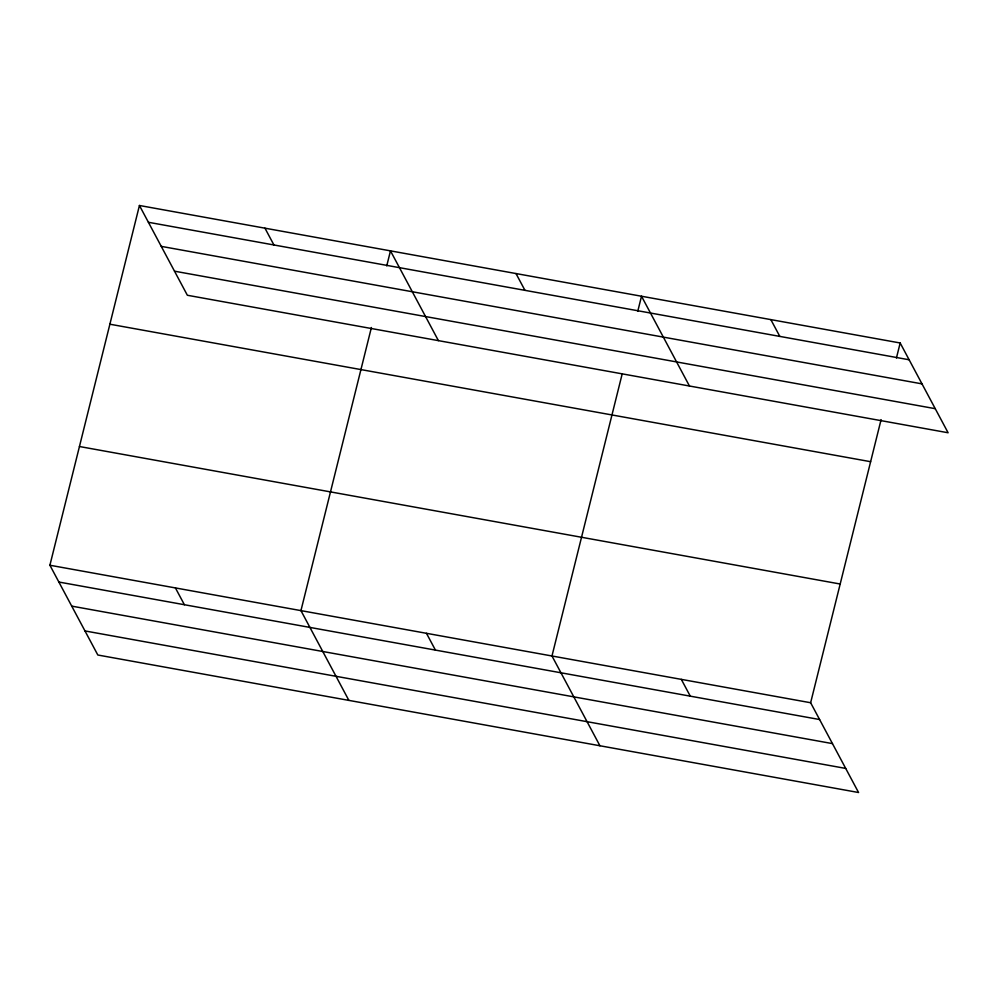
<?xml version="1.0" encoding="UTF-8"?>
<svg xmlns="http://www.w3.org/2000/svg" width="998" height="998" viewBox="0 0 998 998"><rect width="100%" height="100%" fill="white"/><g stroke="black" fill="none" stroke-linecap="round" stroke-linejoin="round"><path stroke-width="1.5" d="M881.097 419.622L810.638 702.742L858.567 792.512L97.829 655.012L49.9 565.242L139.433 205.488L900.171 342.988L948.1 432.758L187.362 295.258L139.433 205.488M371.406 327.506L300.947 610.614L348.876 700.384M386.737 265.892L390.48 250.86L438.409 340.63M622.066 374.387L551.981 655.985L599.923 745.755M637.772 311.264L641.514 296.244L689.456 386.014M896.429 358.02L900.171 342.988M148.403 222.28L909.128 359.779M161.264 246.369L921.99 383.868M174.513 271.182L935.238 408.681M109.892 324.213L870.618 461.7M79.441 446.518L840.179 584.017M49.9 565.242L810.638 702.742M58.87 582.034L819.608 719.533M71.731 606.123L832.457 743.61M84.98 630.936L845.705 768.423M770.843 319.61L779.812 336.401M515.991 273.552L524.96 290.343M681.31 679.364L690.279 696.155M264.957 228.18L273.926 244.972M426.458 633.306L435.427 650.097M175.423 587.934L184.393 604.726"/></g></svg>
